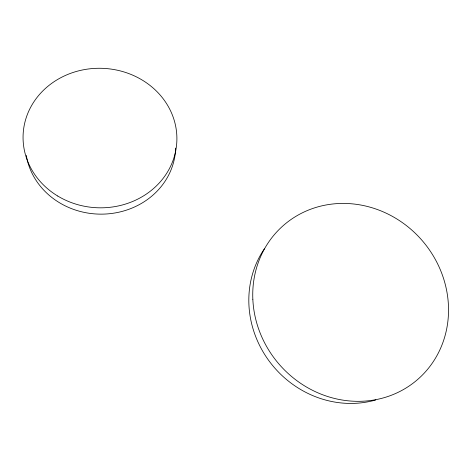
<?xml version="1.0" encoding="UTF-8"?>
<svg xmlns="http://www.w3.org/2000/svg" width="472" height="472" viewBox="0 0 472 472"><rect width="100%" height="100%" fill="white"/><g stroke="black" fill="none" stroke-linecap="round" stroke-linejoin="round"><path stroke-width="0.71" d="M175.649 148.09A75.107 68.34 2.2 0 1 105.144 214.046A75.107 68.34 2.2 0 1 26.302 155.388M375.771 399.961A99.073 92.016 49.6 0 1 269.176 361.092A99.073 92.016 49.6 0 1 264.332 248.886M57.726 196.022A76.93 69.756 2.5 0 0 176.77 142.686A76.93 69.756 2.5 0 0 65.443 75.437A76.93 69.756 2.5 0 0 57.726 196.022M252.839 299.254A102.159 94.553 49 0 0 403.348 389.595A102.159 94.553 49 0 0 395.713 218.276A102.159 94.553 49 0 0 252.839 299.254"/></g></svg>
